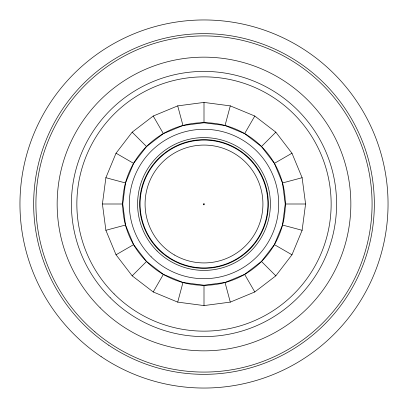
<?xml version="1.0" encoding="UTF-8"?>
<svg xmlns="http://www.w3.org/2000/svg" width="408" height="408" viewBox="0 0 408 408"><rect width="100%" height="100%" fill="white"/><g stroke="black" fill="none" stroke-linecap="round" stroke-linejoin="round"><path stroke-width="0.61" d="M102.418 204L105.881 177.709L116.03 153.209L132.172 132.172L153.209 116.03L177.709 105.881L204 102.418L230.291 105.881L254.791 116.03L275.828 132.172L291.97 153.209L302.119 177.709L305.582 204L302.119 230.291L291.97 254.791L275.828 275.828L254.791 291.97L230.291 302.119L204 305.582L177.709 302.119L153.209 291.97L132.172 275.828L116.03 254.791L105.881 230.291L102.418 204L122.742 204L125.511 182.968L133.63 163.373L146.543 146.543L163.373 133.63L182.968 125.511L204 122.742L225.032 125.511L244.627 133.63L261.457 146.543L274.37 163.373L282.489 182.968L285.258 204L282.489 225.032L274.37 244.627L261.457 261.457L244.627 274.37L225.032 282.489L204 285.258L182.968 282.489L163.373 274.37L146.543 261.457L133.63 244.627L125.511 225.032L122.742 204M177.709 302.119L182.968 282.489M225.032 125.511L230.291 105.881M153.209 291.97L163.373 274.37M244.627 133.63L254.791 116.03M132.172 275.828L146.543 261.457M261.457 146.543L275.828 132.172M116.03 254.791L133.63 244.627M274.37 163.373L291.97 153.209M105.881 230.291L125.511 225.032M282.489 182.968L302.119 177.709M285.258 204L305.582 204M105.881 177.709L125.511 182.968M282.489 225.032L302.119 230.291M116.03 153.209L133.63 163.373M274.37 244.627L291.97 254.791M132.172 132.172L146.543 146.543M261.457 261.457L275.828 275.828M153.209 116.03L163.373 133.63M244.627 274.37L254.791 291.97M177.709 105.881L182.968 125.511M225.032 282.489L230.291 302.119M204 102.418L204 122.742M204 285.258L204 305.582M174.537 255.031A58.925 58.925 0 0 0 262.925 204A58.925 58.925 0 0 0 174.537 152.969A58.925 58.925 0 0 0 174.537 255.031M168.167 256.918A63.908 63.908 0 0 0 267.745 208.575A63.908 63.908 0 0 0 176.088 146.508A63.908 63.908 0 0 0 168.167 256.918M171.829 259.723A64.342 64.342 0 0 0 268.342 204A64.342 64.342 0 0 0 171.829 148.277A64.342 64.342 0 0 0 171.829 259.723M157.049 250.951A66.397 66.397 0 0 0 268.132 221.187A66.397 66.397 0 0 0 186.813 139.868A66.397 66.397 0 0 0 157.049 250.951M151.179 256.821A74.7 74.7 0 0 0 276.155 223.334A74.7 74.7 0 0 0 184.666 131.845A74.7 74.7 0 0 0 151.179 256.821M146.513 261.487A81.299 81.299 0 0 0 282.53 225.043A81.299 81.299 0 0 0 182.957 125.47A81.299 81.299 0 0 0 146.513 261.487M114.097 293.903A127.143 127.143 0 0 0 326.813 236.905A127.143 127.143 0 0 0 171.095 81.187A127.143 127.143 0 0 0 114.097 293.903M110.242 297.758A132.595 132.595 0 0 0 332.076 238.318A132.595 132.595 0 0 0 169.682 75.924A132.595 132.595 0 0 0 110.242 297.758M100.164 307.836A146.849 146.849 0 0 0 345.846 242.005A146.849 146.849 0 0 0 165.995 62.154A146.849 146.849 0 0 0 100.164 307.836M94.937 331.888A168.076 168.076 0 0 0 369.286 234.508A168.076 168.076 0 0 0 147.778 45.604A168.076 168.076 0 0 0 94.937 331.888M108.788 345.239A170.335 170.335 0 0 0 373.922 215.832A170.335 170.335 0 0 0 129.285 50.923A170.335 170.335 0 0 0 108.788 345.239M101.128 356.607A184.044 184.044 0 0 0 387.6 216.786A184.044 184.044 0 0 0 123.272 38.607A184.044 184.044 0 0 0 101.128 356.607M203.597 204.734A0.571 0.571 0 0 0 204.454 204.235A0.571 0.571 0 0 0 203.597 203.74A0.571 0.571 0 0 0 203.597 204.734"/></g></svg>
